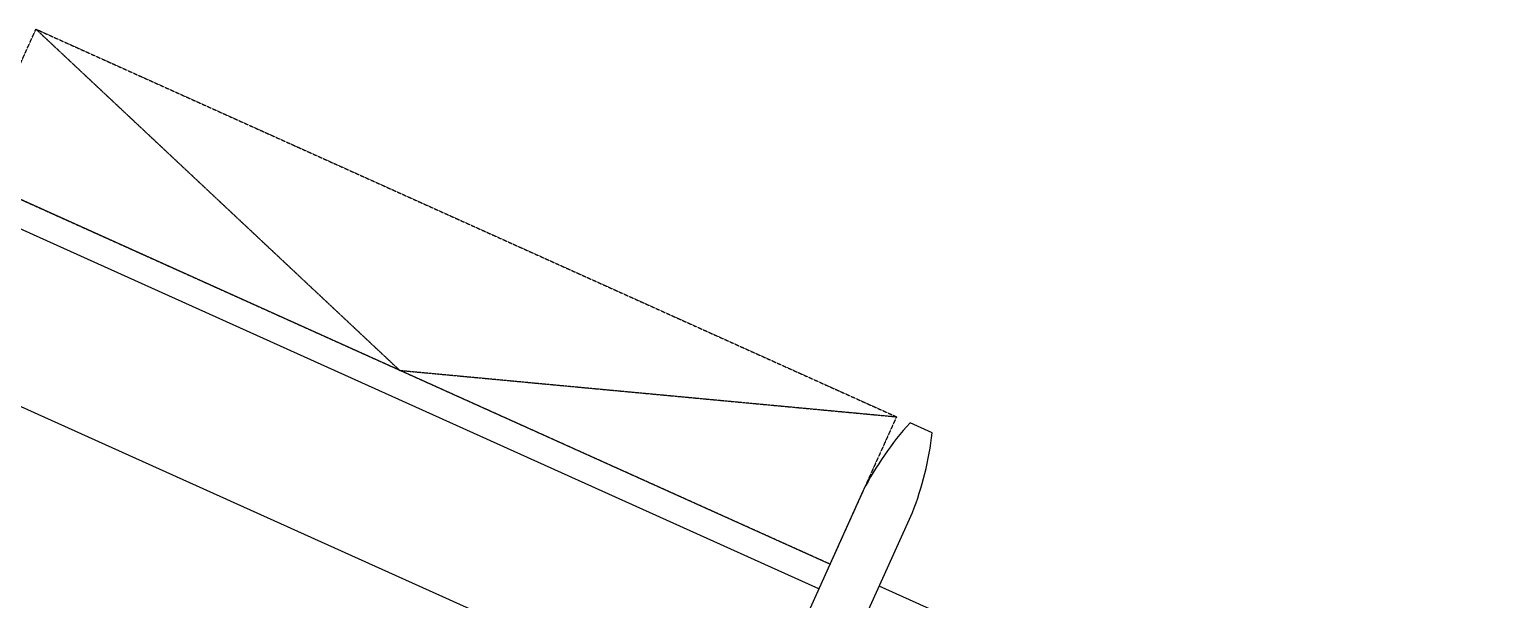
# Model space of a CAD drawing. Header units: millimetres. Extents: x 285006 to 3037698, y -2820855 to 192241.
# Drawn here: x 321830 to 324538, y 114795 to 115854 of the extents above; entities that cross this region are included whole.
import ezdxf

# ---------------------------------------------------------------- set-up
doc = ezdxf.new("R2010")
doc.units = ezdxf.units.MM
doc.linetypes.add('DASH', pattern=[0.35, 0.25, -0.1])
for name, color, linetype in [('0-修改', 6, 'Continuous'), ('A-OVER', 21, 'Continuous'), ('A-WALL-GLAZ', 161, 'Continuous')]:
    doc.layers.add(name, color=color, linetype=linetype)

# ---------------------------------------------------------------- blocks, each defined once
blk = doc.blocks.new('DGXFNFNFXN')
at = {"layer": 'A-WALL-GLAZ', "linetype": 'DASH'}
blk.add_lwpolyline([(488697.1251761156, -2947882.438860272), (490292.4984462403, -2948601.66353238), (490169.2027881647, -2948875.156092974), (488573.8295180399, -2948155.931420865)], close=True, dxfattribs=at)
blk.add_lwpolyline([(488697.1251761156, -2947882.438860272), (489371.5161531023, -2948515.543756919), (490292.4984462403, -2948601.66353238)], dxfattribs=at)
at = {"layer": 'A-WALL-GLAZ'}
for points in [[(490169.2027068252, -2948875.156273801), (488573.8294363627, -2948155.931602441)], [(490148.6534305006, -2948920.738367243), (488553.2801600381, -2948201.513695883)], [(491855.7401641716, -2949635.47949781), (490260.3668937087, -2948916.25482645)]]:
    blk.add_lwpolyline(points, dxfattribs=at)
blk.add_lwpolyline([(490116.5219592866, -2949235.329480475), (490322.0147227423, -2948779.508546153, 0.06569786963018116), (490358.5924003917, -2948631.460163866), (490317.5685163025, -2948612.965815155, 0.06569786963120351), (490230.8505358786, -2948738.40999346), (490025.3577724213, -2949194.230927784)], format="xyb", close=True, dxfattribs=at)
blk = doc.blocks.new('FDBDFBDB')
at = {"layer": 'A-OVER'}
blk.add_lwpolyline([(493023.8355650491, 263431.3287633438), (493023.8355650491, 266811.3688504453, 0.294947846349242), (492081.4124074355, 268269.9958405825), (469641.0846103401, 278386.5232288073, 0.1062811939605754), (467339.5656619879, 278881.3287633266), (448323.8355649145, 278881.3287633266, 0.4142135623730909), (445223.8355649145, 275781.3287633266), (445223.8355649145, 266331.3287636483)], format="xyb", dxfattribs=at)
blk.add_blockref('DGXFNFNFXN', (-18736.30781323812, 3226837.819974166))

msp = doc.modelspace()

# ---------------------------------------------------------------- block references
at = {"layer": '0-修改'}
msp.add_blockref('FDBDFBDB', (-148118.0779092033, -163101.2769920835), dxfattribs=at)

doc.saveas('drawing.dxf')
